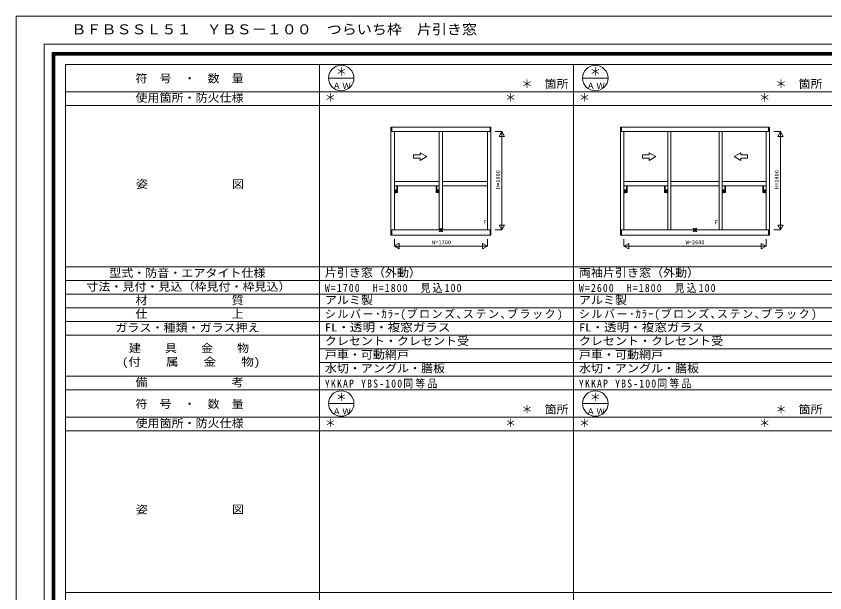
# Model space of a CAD drawing. Units: millimetres, scale not verified. Extents: x -14850 to 14850, y -10500 to 10500.
# Drawn here: x -14850 to -49, y -51 to 10500 of the extents above; entities that cross this region are included whole.
import ezdxf
from ezdxf.enums import TextEntityAlignment as Align

# ---------------------------------------------------------------- set-up
doc = ezdxf.new("R2010")
doc.units = ezdxf.units.MM
doc.header["$LTSCALE"] = 50
doc.layers.add('0-0_0', color=7, linetype='Continuous')
for name, color, linetype, lineweight in [('0-1_USER1', 7, 'Continuous', 9), ('0-2_YKK_ZWAK', 4, 'Continuous', 9), ('0-3_YKK_11', 3, 'Continuous', 9), ('0-4_YKK_12', 7, 'Continuous', 9), ('0-5_YSS_K', 2, 'Continuous', 9)]:
    doc.layers.add(name, color=color, linetype=linetype, lineweight=lineweight)
doc.styles.add('ＭＳ ゴシック', font='')
doc.styles.get('ＭＳ ゴシック').set_extended_font_data('MS Gothic')

msp = doc.modelspace()

# ---------------------------------------------------------------- linework, layer by layer
at = {"layer": '0-1_USER1'}
for p, q in [((-14850, 10500), (14850, 10500)), ((-14850, -10500), (-14850, 10500)), ((-14340.23, 9987.41), (14340.79, 9987.41)), ((-14340.23, -9999.25), (-14340.23, 9987.41)), ((-14190.23, 9837.97), (14190.23, 9837.97)), ((-14190.23, -9849.81), (-14190.23, 9837.97)), ((-14177.82, 9825.57), (14177.82, 9825.57)), ((-14177.82, -9837.41), (-14177.82, 9825.57)), ((-14164.85, 9812.59), (14165.42, 9812.59)), ((-14164.85, -9825), (-14164.85, 9812.59)), ((-14152.44, 9799.62), (14152.45, 9799.62)), ((-14152.44, -9812.03), (-14152.44, 9799.62)), ((-14140.04, 9787.22), (14140.04, 9787.22)), ((-14140.04, -9799.06), (-14140.04, 9787.22)), ((-13949.96, 9617.94), (13950.04, 9617.94)), ((-13949.96, -8247.06), (-13949.96, 9617.94)), ((-9299.96, -8247.06), (-9299.96, 9617.94)), ((-4649.96, -8247.06), (-4649.96, 9617.94)), ((-9133.29, 9367.94), (-8666.63, 9367.94)), ((-4483.29, 9367.94), (-4016.63, 9367.94)), ((-13949.96, 9117.94), (13950.04, 9117.94)), ((-13949.96, 8867.94), (13950.04, 8867.94)), ((-13949.96, 5912.94), (13950.04, 5912.94)), ((-13949.96, 5662.94), (13950.04, 5662.94)), ((-13949.96, 5412.94), (13950.04, 5412.94)), ((-13949.96, 5162.94), (13950.04, 5162.94)), ((-13949.96, 4912.94), (13950.04, 4912.94)), ((-13949.96, 4662.94), (13950.04, 4662.94)), ((-9299.96, 4412.94), (13950.04, 4412.94)), ((-9299.96, 4162.94), (13950.04, 4162.94)), ((-13949.96, 3912.94), (13950.04, 3912.94)), ((-13949.96, 3662.94), (13950.04, 3662.94)), ((-9133.29, 3412.94), (-8666.63, 3412.94)), ((-4483.29, 3412.94), (-4016.63, 3412.94)), ((-13949.96, 3162.94), (13950.04, 3162.94)), ((-13949.96, 2912.94), (13950.04, 2912.94)), ((-13949.96, -42.06), (13950.04, -42.06))]:
    msp.add_line(p, q, dxfattribs=at)
for centre in [(-8899.96, 9367.94), (-4249.96, 9367.94), (-8899.96, 3412.94), (-4249.96, 3412.94)]:
    msp.add_circle(centre, 233.33, dxfattribs=at)
at = {"layer": '0-2_YKK_ZWAK'}
for p, q in [((-7989.96, 6492.93), (-7989.96, 8467.94)), ((-6159.96, 8467.94), (-7989.96, 8467.94)), ((-7972.96, 8387.93), (-7972.96, 8467.94)), ((-6176.96, 8387.93), (-6176.96, 8467.94)), ((-6159.96, 6492.93), (-6159.96, 8467.94)), ((-3789.96, 6492.93), (-3789.96, 8467.94)), ((-3789.96, 8467.94), (-1059.96, 8467.94)), ((-3772.96, 8387.93), (-3772.96, 8467.94)), ((-1076.96, 8387.93), (-1076.96, 8467.94)), ((-1059.96, 8467.94), (-1059.96, 6492.93)), ((-7972.96, 8387.93), (-6176.96, 8387.93)), ((-7924.96, 8387.93), (-7924.96, 6587.94)), ((-7104.96, 8387.93), (-7104.96, 6587.94)), ((-7044.96, 8387.93), (-7044.96, 6587.94)), ((-6224.96, 8387.93), (-6224.96, 6587.94)), ((-3772.96, 8387.93), (-1076.96, 8387.93)), ((-3724.96, 8387.93), (-3724.96, 6587.94)), ((-2924.96, 8387.93), (-2924.96, 6587.94)), ((-2864.96, 8387.93), (-2864.96, 6587.94)), ((-1984.96, 8387.93), (-1984.96, 6587.94)), ((-1924.96, 8387.93), (-1924.96, 6587.94)), ((-1124.96, 8387.93), (-1124.96, 6587.94)), ((-7454.05, 7961.89), (-7454.05, 8001.77)), ((-7332.22, 7931.44), (-7454.05, 8001.77)), ((-3142.22, 7931.44), (-3264.05, 8001.77)), ((-3264.05, 7961.89), (-3264.05, 8001.77)), ((-1707.7, 7931.44), (-1585.88, 8001.77)), ((-1585.88, 7961.89), (-1585.88, 8001.77)), ((-7575.87, 7900.98), (-7454.05, 7900.98)), ((-3264.05, 7961.89), (-3385.88, 7961.89)), ((-3385.88, 7961.89), (-3385.88, 7900.98)), ((-3385.88, 7900.98), (-3264.05, 7900.98)), ((-3142.22, 7931.44), (-3264.05, 7861.1)), ((-3264.05, 7861.1), (-3264.05, 7900.98)), ((-1707.7, 7931.44), (-1585.88, 7861.1)), ((-1585.88, 7861.1), (-1585.88, 7900.98)), ((-7924.96, 7474.94), (-7104.96, 7474.94)), ((-7044.96, 7474.94), (-6224.96, 7474.94)), ((-3724.96, 7474.94), (-2924.96, 7474.94)), ((-2864.96, 7474.94), (-1984.96, 7474.94)), ((-1924.96, 7474.94), (-1124.96, 7474.94)), ((-7924.96, 7394.94), (-7104.96, 7394.94)), ((-7044.96, 7394.94), (-6224.96, 7394.94)), ((-3724.96, 7394.94), (-2924.96, 7394.94)), ((-2864.96, 7394.94), (-1984.96, 7394.94)), ((-1924.96, 7394.94), (-1124.96, 7394.94)), ((-7972.96, 6587.94), (-6176.96, 6587.94)), ((-7972.96, 6587.94), (-7972.96, 6492.93)), ((-6176.96, 6587.94), (-6176.96, 6492.93)), ((-3772.96, 6587.94), (-1076.96, 6587.94)), ((-3772.96, 6587.94), (-3772.96, 6492.93)), ((-1076.96, 6587.94), (-1076.96, 6492.93)), ((-7989.96, 6492.93), (-6159.96, 6492.93)), ((-1059.96, 6492.93), (-3789.96, 6492.93))]:
    msp.add_line(p, q, dxfattribs=at)
for points in [[(-7454.05, 7961.89), (-7575.87, 7961.89), (-7575.87, 7900.98)], [(-7332.22, 7931.44), (-7454.05, 7861.1), (-7454.05, 7900.98)], [(-1585.88, 7961.89), (-1464.05, 7961.89), (-1464.05, 7900.98), (-1585.88, 7900.98)]]:
    msp.add_lwpolyline(points, dxfattribs=at)
at = {"layer": '0-3_YKK_11'}
for p, q in [((-7924.96, 7308.32), (-7924.96, 7257.56)), ((-7919.88, 7308.32), (-7924.96, 7308.32)), ((-7919.88, 7257.56), (-7924.96, 7257.56)), ((-7919.88, 7308.32), (-7919.88, 7298.17)), ((-7906.69, 7298.17), (-7919.88, 7298.17)), ((-7919.88, 7267.71), (-7919.88, 7257.56)), ((-7906.69, 7267.71), (-7919.88, 7267.71)), ((-7913.79, 7310.35), (-7913.79, 7322.53)), ((-7899.58, 7322.53), (-7913.79, 7322.53)), ((-7913.79, 7310.35), (-7903.64, 7310.35)), ((-7906.69, 7298.17), (-7906.69, 7267.71)), ((-7881.3, 7290.55), (-7906.69, 7290.55)), ((-7869.12, 7275.32), (-7906.69, 7275.32)), ((-7903.64, 7275.32), (-7903.64, 7310.35)), ((-7899.58, 7275.32), (-7899.58, 7322.53)), ((-7869.12, 7394.61), (-7881.3, 7394.61)), ((-7881.3, 7287.75), (-7881.3, 7394.61)), ((-7869.12, 7275.32), (-7869.12, 7394.61)), ((-7160.8, 7394.61), (-7148.62, 7394.61)), ((-7160.8, 7275.32), (-7160.8, 7394.61)), ((-7160.8, 7275.32), (-7123.23, 7275.32)), ((-7148.62, 7287.75), (-7148.62, 7394.61)), ((-7148.62, 7290.55), (-7123.23, 7290.55)), ((-7130.34, 7322.53), (-7116.13, 7322.53)), ((-7130.34, 7275.32), (-7130.34, 7322.53)), ((-7116.13, 7310.35), (-7126.28, 7310.35)), ((-7126.28, 7275.32), (-7126.28, 7310.35)), ((-7123.23, 7298.16), (-7110.04, 7298.16)), ((-7116.13, 7310.35), (-7116.13, 7322.53)), ((-7110.04, 7308.32), (-7110.04, 7298.16)), ((-7110.04, 7308.32), (-7104.96, 7308.32)), ((-7110.04, 7267.71), (-7110.04, 7257.55)), ((-7110.04, 7257.55), (-7104.96, 7257.55)), ((-7104.96, 7308.32), (-7104.96, 7257.55)), ((-3719.88, 7308.32), (-3724.96, 7308.32)), ((-3724.96, 7308.32), (-3724.96, 7257.56)), ((-3719.88, 7257.56), (-3724.96, 7257.56)), ((-3719.88, 7308.32), (-3719.88, 7298.17)), ((-3706.69, 7298.17), (-3719.88, 7298.17)), ((-3706.69, 7267.71), (-3719.88, 7267.71)), ((-3719.88, 7267.71), (-3719.88, 7257.56)), ((-3699.58, 7322.53), (-3713.79, 7322.53)), ((-3713.79, 7310.35), (-3713.79, 7322.53)), ((-3713.79, 7310.35), (-3703.64, 7310.35)), ((-3706.69, 7298.17), (-3706.69, 7267.71)), ((-3681.3, 7290.55), (-3706.69, 7290.55)), ((-3669.12, 7275.32), (-3706.69, 7275.32)), ((-3703.64, 7275.32), (-3703.64, 7310.35)), ((-3699.58, 7275.32), (-3699.58, 7322.53)), ((-3681.3, 7287.75), (-3681.3, 7394.61)), ((-3669.12, 7394.61), (-3681.3, 7394.61)), ((-3669.12, 7275.32), (-3669.12, 7394.61)), ((-2980.8, 7275.32), (-2980.8, 7394.61)), ((-2980.8, 7394.61), (-2968.62, 7394.61)), ((-2980.8, 7275.32), (-2943.24, 7275.32)), ((-2968.62, 7287.75), (-2968.62, 7394.61)), ((-2968.62, 7290.55), (-2943.24, 7290.55)), ((-2946.28, 7275.32), (-2946.28, 7310.35)), ((-2936.13, 7310.35), (-2946.28, 7310.35)), ((-2943.24, 7298.16), (-2930.04, 7298.16)), ((-2943.24, 7298.16), (-2943.24, 7267.71)), ((-2943.24, 7267.71), (-2930.04, 7267.71)), ((-2936.13, 7310.35), (-2936.13, 7322.53)), ((-2930.04, 7308.32), (-2924.96, 7308.32)), ((-2930.04, 7308.32), (-2930.04, 7298.16)), ((-2930.04, 7267.71), (-2930.04, 7257.55)), ((-2930.04, 7257.55), (-2924.96, 7257.55)), ((-2924.96, 7308.32), (-2924.96, 7257.55)), ((-1919.89, 7308.32), (-1924.96, 7308.32)), ((-1924.96, 7308.32), (-1924.96, 7257.55)), ((-1919.89, 7257.55), (-1924.96, 7257.55)), ((-1919.89, 7308.32), (-1919.89, 7298.16)), ((-1906.69, 7298.16), (-1919.89, 7298.16)), ((-1906.69, 7267.71), (-1919.89, 7267.71)), ((-1919.89, 7267.71), (-1919.89, 7257.55)), ((-1913.8, 7310.35), (-1913.8, 7322.53)), ((-1913.8, 7310.35), (-1903.64, 7310.35)), ((-1906.69, 7298.16), (-1906.69, 7267.71)), ((-1881.31, 7290.55), (-1906.69, 7290.55)), ((-1869.13, 7275.32), (-1906.69, 7275.32)), ((-1903.64, 7275.32), (-1903.64, 7310.35)), ((-1881.31, 7287.75), (-1881.31, 7394.61)), ((-1869.13, 7394.61), (-1881.31, 7394.61)), ((-1869.13, 7275.32), (-1869.13, 7394.61)), ((-1180.8, 7394.61), (-1168.62, 7394.61)), ((-1180.8, 7275.32), (-1180.8, 7394.61)), ((-1180.8, 7275.32), (-1143.24, 7275.32)), ((-1168.62, 7287.75), (-1168.62, 7394.61)), ((-1168.62, 7290.55), (-1143.24, 7290.55)), ((-1150.35, 7322.53), (-1136.13, 7322.53)), ((-1150.35, 7275.32), (-1150.35, 7322.53)), ((-1136.13, 7310.35), (-1146.29, 7310.35)), ((-1146.29, 7275.32), (-1146.29, 7310.35)), ((-1143.24, 7298.17), (-1130.04, 7298.17)), ((-1143.24, 7298.17), (-1143.24, 7267.71)), ((-1143.24, 7267.71), (-1130.04, 7267.71)), ((-1136.13, 7310.35), (-1136.13, 7322.53)), ((-1130.04, 7308.32), (-1124.97, 7308.32)), ((-1130.04, 7308.32), (-1130.04, 7298.17)), ((-1130.04, 7267.71), (-1130.04, 7257.56)), ((-1130.04, 7257.56), (-1124.97, 7257.56)), ((-1124.96, 7308.32), (-1124.96, 7257.56))]:
    msp.add_line(p, q, dxfattribs=at)
for points in [[(-7123.23, 7298.16), (-7123.23, 7267.71), (-7110.04, 7267.71)], [(-2950.34, 7275.32), (-2950.34, 7322.53), (-2936.13, 7322.53)], [(-1899.58, 7275.32), (-1899.58, 7322.53), (-1913.8, 7322.53)]]:
    msp.add_lwpolyline(points, dxfattribs=at)
at = {"layer": '0-4_YKK_12'}
for p, q in [((-7110.32, 6623.29), (-7039.61, 6552.58)), ((-7110.32, 6552.58), (-7039.61, 6623.29)), ((-2460.32, 6623.29), (-2389.61, 6552.58)), ((-2460.32, 6552.58), (-2389.61, 6623.29))]:
    msp.add_line(p, q, dxfattribs=at)
for centre in [(-7074.96, 6587.94), (-2424.96, 6587.94)]:
    msp.add_circle(centre, 25, dxfattribs=at)
at = {"layer": '0-5_YSS_K'}
for p, q in [((-6084.96, 8387.93), (-5959.96, 8387.93)), ((-5959.96, 8387.93), (-6009.96, 8301.33)), ((-5909.96, 8301.33), (-6009.96, 8301.33)), ((-5959.96, 8387.93), (-5959.96, 6587.94)), ((-5909.96, 8301.33), (-5959.96, 8387.93)), ((-984.96, 8387.93), (-859.96, 8387.93)), ((-859.96, 8387.93), (-909.96, 8301.33)), ((-809.96, 8301.33), (-909.96, 8301.33)), ((-859.96, 8387.93), (-859.96, 6587.94)), ((-809.96, 8301.33), (-859.96, 8387.93)), ((-6009.96, 6674.54), (-5909.96, 6674.54)), ((-909.96, 6674.54), (-809.96, 6674.54)), ((-909.96, 6674.54), (-859.96, 6587.94)), ((-859.96, 6587.94), (-809.96, 6674.54)), ((-6084.96, 6587.94), (-5959.96, 6587.94)), ((-984.96, 6587.94), (-859.96, 6587.94)), ((-7924.96, 6417.94), (-7924.96, 6292.94)), ((-6224.96, 6417.94), (-6224.96, 6292.94)), ((-3724.96, 6417.94), (-3724.96, 6292.94)), ((-1124.96, 6417.94), (-1124.96, 6292.94)), ((-7928.69, 6295.09), (-7842.09, 6345.09)), ((-7842.09, 6245.09), (-7928.69, 6295.09)), ((-7924.96, 6292.94), (-6224.96, 6292.94)), ((-7842.09, 6245.09), (-7842.09, 6345.09)), ((-6224.96, 6292.94), (-6311.56, 6342.94)), ((-6311.56, 6242.94), (-6311.56, 6342.94)), ((-6311.56, 6242.94), (-6224.96, 6292.94)), ((-3724.96, 6292.94), (-3638.36, 6342.94)), ((-3724.96, 6292.94), (-1124.96, 6292.94)), ((-3638.36, 6242.94), (-3724.96, 6292.94)), ((-3638.36, 6242.94), (-3638.36, 6342.94)), ((-1124.96, 6292.94), (-1211.56, 6342.94)), ((-1211.56, 6242.94), (-1211.56, 6342.94)), ((-1211.56, 6242.94), (-1124.96, 6292.94))]:
    msp.add_line(p, q, dxfattribs=at)
msp.add_lwpolyline([(-6009.96, 6674.54), (-5959.96, 6587.94), (-5909.96, 6674.54)], dxfattribs=at)

# ---------------------------------------------------------------- texts
at = {"layer": '0-0_0', "color": 3, "style": 'ＭＳ ゴシック', "width": 1.1}
msp.add_text('ＢＦＢＳＳＬ５１\u3000ＹＢＳ－１００\u3000つらいち枠\u3000片引き窓\u3000', height=183.3, dxfattribs=at).set_placement((-13840.22, 10112.41), align=Align.BOTTOM_LEFT)
at = {"layer": '0-0_0', "style": 'ＭＳ ゴシック'}
for p in [(-8999.96, 9367.94), (-4349.96, 9367.94), (-5599.96, 9142.94), (-949.96, 9142.94), (-9199.96, 8892.94), (-5899.96, 8892.94), (-4549.96, 8892.94), (-1249.96, 8892.94), (-8999.96, 3412.94), (-4349.96, 3412.94), (-5599.96, 3187.94), (-949.96, 3187.94), (-9199.96, 2937.94), (-5899.96, 2937.94), (-4549.96, 2937.94), (-1249.96, 2937.94)]:
    msp.add_text('＊', height=146.6, dxfattribs=at).set_placement(p, align=Align.BOTTOM_LEFT)
for s, width, p in [('片引き窓（外動）', 1.1, (-9199.96, 5687.94)), ('両袖片引き窓（外動）', 1.1, (-4549.96, 5687.94)), ('アルミ製', 1.1, (-9199.96, 5187.94)), ('アルミ製', 1.1, (-4549.96, 5187.94)), ('FL・透明・複窓ガラス', 1.15, (-9199.96, 4687.94)), ('FL・透明・複窓ガラス', 1.15, (-4549.96, 4687.94)), ('クレセント・クレセント受', 1.1, (-9199.96, 4437.94)), ('クレセント・クレセント受', 1.1, (-4549.96, 4437.94)), ('戸車・可動網戸', 1.1, (-9199.96, 4187.94)), ('戸車・可動網戸', 1.1, (-4549.96, 4187.94)), ('水切・アングル・膳板', 1.1, (-9199.96, 3937.94)), ('水切・アングル・膳板', 1.1, (-4549.96, 3937.94))]:
    msp.add_text(s, height=146.6, dxfattribs=dict(at, width=width)).set_placement(p, align=Align.BOTTOM_LEFT)
at = {"layer": '0-0_0', "char_height": 146.6, "attachment_point": 7, "style": 'ＭＳ ゴシック'}
for s, insert in [('\\T1.22;\\W0.9;W=1700\u3000H=1800\u3000見込100', (-9199.96, 5437.94)), ('\\T1.22;\\W0.9;W=2600\u3000H=1800\u3000見込100', (-4549.96, 5437.94)), ('\\T1.15;シルバー･ｶﾗｰ(ブロンズ､ステン､ブラック)', (-9199.96, 4937.94)), ('\\T1.15;シルバー･ｶﾗｰ(ブロンズ､ステン､ブラック)', (-4549.96, 4937.94)), ('\\T1.23;\\W0.9;YKKAP\\~YBS-100同等品', (-9199.96, 3687.94)), ('\\T1.23;\\W0.9;YKKAP\\~YBS-100同等品', (-4549.96, 3687.94))]:
    msp.add_mtext(s, dxfattribs=dict(at, insert=insert))
at = {"layer": '0-1_USER1', "style": 'ＭＳ ゴシック'}
for s, width, p in [('符\u3000号\u3000・\u3000数\u3000量', 1.1, (-12666.33, 9242.94)), ('箇所', 1.1, (-5179.96, 9142.94)), ('箇所', 1.1, (-529.96, 9142.94)), ('使用箇所・防火仕様', 1.1, (-12666.33, 8887.94)), ('姿\u3000\u3000\u3000\u3000\u3000\u3000\u3000図', 1.1, (-12659.66, 7310.44)), ('型式・防音・エアタイト仕様', 1.1, (-13146.33, 5682.94)), ('寸法・見付・見込（枠見付・枠見込）', 1.1, (-13566.33, 5432.94)), ('材\u3000\u3000\u3000\u3000\u3000\u3000\u3000質', 1.1, (-12666.33, 5182.94)), ('仕\u3000\u3000\u3000\u3000\u3000\u3000\u3000上', 1.1, (-12666.33, 4932.94)), ('ガラス・種類・ガラス押え', 1.1, (-13033, 4682.94)), ('建\u3000\u3000具\u3000\u3000金\u3000\u3000物', 1.1, (-12786.33, 4307.94)), ('(付\u3000\u3000属\u3000\u3000金\u3000\u3000物)', 1.15, (-12913, 4057.94)), ('備\u3000\u3000\u3000\u3000\u3000\u3000\u3000考', 1.1, (-12666.33, 3682.94)), ('符\u3000号\u3000・\u3000数\u3000量', 1.1, (-12666.33, 3287.94)), ('箇所', 1.1, (-5179.96, 3187.94)), ('箇所', 1.1, (-529.96, 3187.94)), ('使用箇所・防火仕様', 1.1, (-12666.33, 2932.94)), ('姿\u3000\u3000\u3000\u3000\u3000\u3000\u3000図', 1.1, (-12659.66, 1355.44))]:
    msp.add_text(s, height=146.6, dxfattribs=dict(at, width=width)).set_placement(p, align=Align.BOTTOM_LEFT)
at = {"layer": '0-1_USER1', "char_height": 110, "attachment_point": 7, "style": 'ＭＳ ゴシック'}
for insert in [(-9059.96, 9167.94), (-4409.96, 9167.94), (-9059.96, 3212.94), (-4409.96, 3212.94)]:
    msp.add_mtext('\\T1.17;ＡＷ', dxfattribs=dict(at, insert=insert))
at = {"layer": '0-2_YKK_ZWAK', "style": 'ＭＳ ゴシック'}
for p in [(-6301.63, 6667.94), (-2061.63, 6667.94)]:
    msp.add_text('F', height=73.31, dxfattribs=at).set_placement(p, align=Align.BOTTOM_LEFT)
at = {"layer": '0-5_YSS_K', "color": 4, "style": 'ＭＳ ゴシック'}
for p in [(-5971.96, 7337.94), (-871.96, 7337.94)]:
    msp.add_text('H=1800', height=73.31, rotation=90, dxfattribs=at).set_placement(p, align=Align.BOTTOM_LEFT)
for s, p in [('W=1700', (-7234.96, 6304.94)), ('W=2600', (-2594.96, 6304.94))]:
    msp.add_text(s, height=73.31, dxfattribs=at).set_placement(p, align=Align.BOTTOM_LEFT)

doc.saveas('drawing.dxf')
